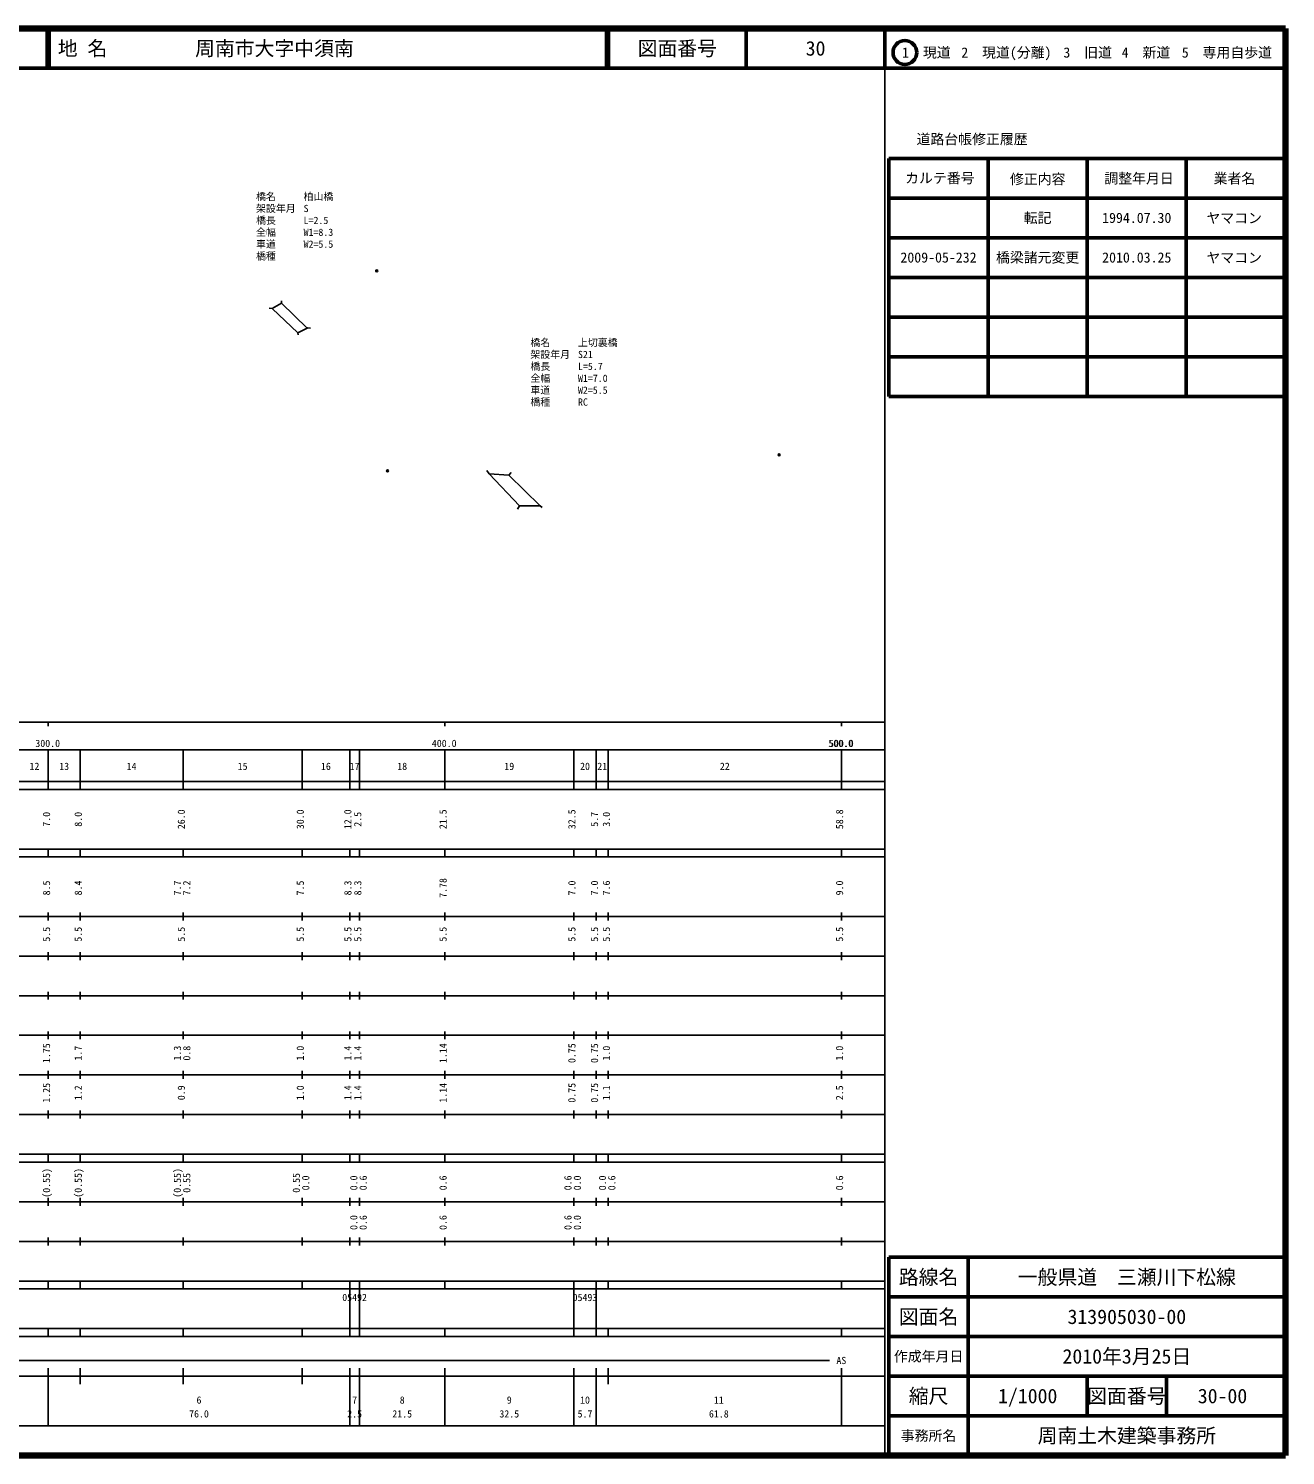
# Model space of a CAD drawing. Units: millimetres on the paper, with parts at other scales. Extents: x 40 to 680, y 20 to 380.
# Drawn here: x 363 to 680, y 20 to 380 of the extents above; entities that cross this region are included whole.
import ezdxf
from ezdxf.enums import TextEntityAlignment as Align

# ---------------------------------------------------------------- set-up
doc = ezdxf.new("R2010")
doc.units = ezdxf.units.MM
doc.header["$PDMODE"] = 32
doc.header["$PDSIZE"] = 0.5
for name, color, linetype in [('M-OTRS', 6, 'Continuous'), ('M-STR-HTXT', 7, 'Continuous'), ('M-TTL-TXT', 7, 'Continuous')]:
    doc.layers.add(name, color=color, linetype=linetype)
for name, color, linetype, lineweight in [('M-STR-STR1', 1, 'Continuous', 25), ('M-TTL', 2, 'Continuous', 140), ('M-TTL-BAND', 7, 'Continuous', 25), ('M-TTL-FRAM', 2, 'Continuous', 50), ('M-TTL-LINE', 7, 'Continuous', 50)]:
    doc.layers.add(name, color=color, linetype=linetype, lineweight=lineweight)
doc.styles.add('ＭＳ ゴシック', font='')
doc.styles.get('ＭＳ ゴシック').set_extended_font_data('MS Gothic')

msp = doc.modelspace()

# ---------------------------------------------------------------- linework, layer by layer
at = {"layer": 'M-OTRS'}
for p in [(450.817, 318.858), (552.286, 272.425), (453.568, 268.398)]:
    msp.add_point(p, dxfattribs=at)
at = {"layer": 'M-STR-STR1'}
for p, q in [((426.807, 310.704), (433.258, 304.421)), ((430.918, 303.266), (424.418, 309.404)), ((479.212, 267.64), (486.844, 259.582)), ((484.13, 267.307), (492.081, 259.56))]:
    msp.add_line(p, q, dxfattribs=at)
for points in [[(426.795, 311.261), (426.807, 310.704), (424.418, 309.404), (423.675, 309.454)], [(434.087, 304.414), (433.422, 304.503), (430.918, 303.266), (430.981, 302.746)], [(478.609, 268.471), (479.212, 267.64), (484.13, 267.307), (484.744, 268.03)], [(486.293, 258.732), (486.844, 259.582), (492.081, 259.56), (492.575, 259.167)]]:
    msp.add_lwpolyline(points, dxfattribs=at)
at = {"layer": 'M-TTL'}
for p, q in [((680, 380), (40, 380)), ((680, 20), (680, 380)), ((40, 20), (680, 20))]:
    msp.add_line(p, q, dxfattribs=at)
at = {"layer": 'M-TTL-BAND'}
for p, q in [((579, 20), (579, 370)), ((40, 205), (579, 205)), ((368, 205), (368, 204)), ((468, 205), (468, 204)), ((568, 205), (568, 204)), ((68, 198), (579, 198)), ((368, 188), (368, 198)), ((376, 188), (376, 198)), ((402, 188), (402, 198)), ((432, 188), (432, 198)), ((444, 188), (444, 198)), ((446.5, 188), (446.5, 198)), ((468, 188), (468, 198)), ((500.5, 188), (500.5, 198)), ((506.2, 188), (506.2, 198)), ((509.2, 188), (509.2, 198)), ((568, 188), (568, 198)), ((40, 190), (579, 190)), ((40, 188), (579, 188)), ((40, 173), (579, 173)), ((368, 171), (368, 173)), ((376, 171), (376, 173)), ((402, 171), (402, 173)), ((432, 171), (432, 173)), ((444, 171), (444, 173)), ((446.5, 171), (446.5, 173)), ((468, 171), (468, 173)), ((500.5, 171), (500.5, 173)), ((506.2, 171), (506.2, 173)), ((509.2, 171), (509.2, 173)), ((568, 171), (568, 173)), ((40, 171), (579, 171)), ((40, 156), (579, 156)), ((368, 155), (368, 157)), ((376, 155), (376, 157)), ((402, 155), (402, 157)), ((432, 155), (432, 157)), ((444, 155), (444, 157)), ((446.5, 155), (446.5, 157)), ((468, 155), (468, 157)), ((500.5, 155), (500.5, 157)), ((506.2, 155), (506.2, 157)), ((509.2, 155), (509.2, 157)), ((568, 155), (568, 157)), ((46, 146), (579, 146)), ((368, 145), (368, 147)), ((376, 145), (376, 147)), ((402, 145), (402, 147)), ((432, 145), (432, 147)), ((444, 145), (444, 147)), ((446.5, 145), (446.5, 147)), ((468, 145), (468, 147)), ((500.5, 145), (500.5, 147)), ((506.2, 145), (506.2, 147)), ((509.2, 145), (509.2, 147)), ((568, 145), (568, 147)), ((368, 135), (368, 137)), ((376, 135), (376, 137)), ((402, 135), (402, 137)), ((432, 135), (432, 137)), ((444, 135), (444, 137)), ((446.5, 135), (446.5, 137)), ((468, 135), (468, 137)), ((500.5, 135), (500.5, 137)), ((506.2, 135), (506.2, 137)), ((509.2, 135), (509.2, 137)), ((568, 135), (568, 137)), ((52, 136), (579, 136)), ((46, 126), (579, 126)), ((368, 125), (368, 127)), ((376, 125), (376, 127)), ((402, 125), (402, 127)), ((432, 125), (432, 127)), ((444, 125), (444, 127)), ((446.5, 125), (446.5, 127)), ((468, 125), (468, 127)), ((500.5, 125), (500.5, 127)), ((506.2, 125), (506.2, 127)), ((509.2, 125), (509.2, 127)), ((568, 125), (568, 127)), ((52, 116), (579, 116)), ((368, 115), (368, 117)), ((376, 115), (376, 117)), ((402, 115), (402, 117)), ((432, 115), (432, 117)), ((444, 115), (444, 117)), ((446.5, 115), (446.5, 117)), ((468, 115), (468, 117)), ((500.5, 115), (500.5, 117)), ((506.2, 115), (506.2, 117)), ((509.2, 115), (509.2, 117)), ((568, 115), (568, 117)), ((46, 106), (579, 106)), ((368, 105), (368, 107)), ((376, 105), (376, 107)), ((402, 105), (402, 107)), ((432, 105), (432, 107)), ((444, 105), (444, 107)), ((446.5, 105), (446.5, 107)), ((468, 105), (468, 107)), ((500.5, 105), (500.5, 107)), ((506.2, 105), (506.2, 107)), ((509.2, 105), (509.2, 107)), ((568, 105), (568, 107)), ((40, 96), (579, 96)), ((40, 94), (579, 94)), ((368, 94), (368, 96)), ((376, 94), (376, 96)), ((402, 94), (402, 96)), ((432, 94), (432, 96)), ((444, 94), (444, 96)), ((446.5, 94), (446.5, 96)), ((468, 94), (468, 96)), ((500.5, 94), (500.5, 96)), ((506.2, 94), (506.2, 96)), ((509.2, 94), (509.2, 96)), ((568, 94), (568, 96)), ((49, 84), (579, 84)), ((368, 83), (368, 85)), ((376, 83), (376, 85)), ((402, 83), (402, 85)), ((432, 83), (432, 85)), ((444, 83), (444, 85)), ((446.5, 83), (446.5, 85)), ((468, 83), (468, 85)), ((500.5, 83), (500.5, 85)), ((506.2, 83), (506.2, 85)), ((509.2, 83), (509.2, 85)), ((568, 83), (568, 85)), ((40, 74), (579, 74)), ((368, 73), (368, 75)), ((376, 73), (376, 75)), ((402, 73), (402, 75)), ((432, 73), (432, 75)), ((444, 73), (444, 75)), ((446.5, 73), (446.5, 75)), ((468, 73), (468, 75)), ((500.5, 73), (500.5, 75)), ((506.2, 73), (506.2, 75)), ((509.2, 73), (509.2, 75)), ((568, 73), (568, 75)), ((40, 64), (579, 64)), ((40, 62), (579, 62)), ((368, 62), (368, 64)), ((376, 62), (376, 64)), ((402, 62), (402, 64)), ((432, 62), (432, 64)), ((444, 62), (444, 64)), ((444, 52), (444, 62)), ((446.5, 62), (446.5, 64)), ((446.5, 52), (446.5, 62)), ((468, 62), (468, 64)), ((500.5, 62), (500.5, 64)), ((500.5, 52), (500.5, 62)), ((506.2, 62), (506.2, 64)), ((506.2, 52), (506.2, 62)), ((509.2, 62), (509.2, 64)), ((568, 62), (568, 64)), ((40, 52), (579, 52)), ((368, 50), (368, 52)), ((376, 50), (376, 52)), ((402, 50), (402, 52)), ((432, 50), (432, 52)), ((444, 50), (444, 52)), ((446.5, 50), (446.5, 52)), ((468, 50), (468, 52)), ((500.5, 50), (500.5, 52)), ((506.2, 50), (506.2, 52)), ((509.2, 50), (509.2, 52)), ((568, 50), (568, 52)), ((40, 50), (579, 50)), ((71, 44), (565, 44)), ((40, 40), (579, 40)), ((368, 27.5), (368, 42)), ((376, 38), (376, 42)), ((402, 38), (402, 42)), ((432, 38), (432, 42)), ((444, 27.5), (444, 42)), ((446.5, 27.5), (446.5, 42)), ((468, 27.5), (468, 42)), ((500.5, 27.5), (500.5, 42)), ((506.2, 27.5), (506.2, 42)), ((509.2, 38), (509.2, 42)), ((568, 27.5), (568, 42)), ((68, 27.5), (579, 27.5))]:
    msp.add_line(p, q, dxfattribs=at)
at = {"layer": 'M-TTL-FRAM'}
for p, q in [((580, 347.197), (580, 287.197)), ((580, 347.197), (680, 347.197)), ((580, 287.197), (680, 287.197)), ((680, 70), (580, 70)), ((580, 70), (580, 20))]:
    msp.add_line(p, q, dxfattribs=at)
at = {"layer": 'M-TTL-LINE'}
for p, q in [((367.75, 380), (367.75, 370)), ((368.25, 380), (368.25, 370)), ((508.747, 380), (508.747, 370)), ((509.247, 380), (509.247, 370)), ((543.997, 380), (543.997, 370)), ((579, 380), (579, 370)), ((40, 370), (680, 370)), ((605, 347.197), (605, 287.197)), ((630, 347.197), (630, 287.197)), ((655, 347.197), (655, 287.197)), ((580, 337.197), (680, 337.197)), ((580, 327.197), (680, 327.197)), ((580, 317.197), (680, 317.197)), ((580, 307.197), (680, 307.197)), ((580, 297.197), (680, 297.197)), ((600, 70), (600, 20)), ((680, 60), (580, 60)), ((680, 50), (580, 50)), ((680, 40), (580, 40)), ((630, 40), (630, 30)), ((650, 40), (650, 30)), ((680, 30), (580, 30))]:
    msp.add_line(p, q, dxfattribs=at)
msp.add_circle((584.031, 373.958), 3, dxfattribs=at)

# ---------------------------------------------------------------- texts
at = {"layer": 'M-STR-HTXT', "style": 'ＭＳ ゴシック'}
for s, p in [('橋名', (420.382, 336.142)), ('柏山橋', (432.382, 336.142)), ('架設年月', (420.382, 333.142)), ('S', (432.382, 333.142)), ('橋長', (420.382, 330.142)), ('L=2.5', (432.382, 330.142)), ('全幅', (420.382, 327.142)), ('W1=8.3', (432.382, 327.142)), ('車道', (420.382, 324.142)), ('W2=5.5', (432.382, 324.142)), ('橋種', (420.376, 321.124)), ('橋名', (489.579, 299.304)), ('架設年月', (489.579, 296.304)), ('上切裏橋', (501.579, 299.304)), ('橋長', (489.579, 293.304)), ('S21', (501.579, 296.304)), ('L=5.7', (501.579, 293.304)), ('全幅', (489.579, 290.304)), ('W1=7.0', (501.579, 290.304)), ('車道', (489.579, 287.304)), ('W2=5.5', (501.579, 287.304)), ('橋種', (489.579, 284.304)), ('RC', (501.579, 284.304))]:
    msp.add_text(s, height=1.833, dxfattribs=at).set_placement(p, align=Align.BOTTOM_LEFT)
at = {"layer": 'M-TTL-BAND', "style": 'ＭＳ ゴシック'}
for s, p in [('300.0', (367.844, 198.195)), ('400.0', (467.844, 198.195)), ('500.0', (567.844, 198.195)), ('500.0', (568, 198.195)), ('12', (364.5, 192.405)), ('13', (372, 192.405)), ('14', (389, 192.405)), ('15', (417, 192.405)), ('16', (438, 192.405)), ('17', (445.25, 192.405)), ('18', (457.25, 192.405)), ('19', (484.25, 192.405)), ('20', (503.35, 192.405)), ('21', (507.7, 192.405)), ('22', (538.6, 192.405)), ('AS', (568, 42.5)), ('6', (406, 32.523)), ('7', (445.25, 32.523)), ('8', (457.25, 32.523)), ('9', (484.25, 32.523)), ('10', (503.35, 32.523)), ('11', (537.1, 32.523)), ('76.0', (406, 29.033)), ('2.5', (445.25, 29.033)), ('21.5', (457.25, 29.033)), ('32.5', (484.25, 29.033)), ('5.7', (503.35, 29.033)), ('61.8', (537.1, 29.033))]:
    msp.add_text(s, height=1.833, dxfattribs=at).set_placement(p, align=Align.BOTTOM_CENTER)
for s, p in [('7.0', (369, 180.5)), ('8.0', (377, 180.5)), ('26.0', (403, 180.5)), ('30.0', (433, 180.5)), ('12.0', (445, 180.5)), ('2.5', (447.5, 180.5)), ('21.5', (469, 180.5)), ('32.5', (501.5, 180.5)), ('5.7', (507.2, 180.5)), ('3.0', (510.2, 180.5)), ('58.8', (569, 180.5)), ('8.5', (369, 163.174)), ('8.4', (377, 163.174)), ('7.7', (402, 163.174)), ('7.2', (404.37, 163.174)), ('7.5', (433, 163.174)), ('8.3', (445, 163.174)), ('8.3', (447.5, 163.174)), ('7.78', (469, 163.174)), ('7.0', (501.5, 163.174)), ('7.0', (507.2, 163.174)), ('7.6', (510.2, 163.174)), ('9.0', (569, 163.174)), ('5.5', (369, 151.5)), ('5.5', (377, 151.5)), ('5.5', (403, 151.5)), ('5.5', (433, 151.5)), ('5.5', (445, 151.5)), ('5.5', (447.5, 151.5)), ('5.5', (469, 151.5)), ('5.5', (501.5, 151.5)), ('5.5', (507.2, 151.5)), ('5.5', (510.2, 151.5)), ('5.5', (569, 151.5)), ('1.75', (369, 121.5)), ('1.7', (377, 121.5)), ('1.3', (402, 121.5)), ('0.8', (404.37, 121.5)), ('1.0', (433, 121.5)), ('1.4', (445, 121.5)), ('1.4', (447.5, 121.5)), ('1.14', (469, 121.5)), ('0.75', (501.5, 121.5)), ('0.75', (507.2, 121.5)), ('1.0', (510.2, 121.5)), ('1.0', (569, 121.5)), ('1.25', (369, 111.5)), ('1.2', (377, 111.5)), ('0.9', (403, 111.5)), ('1.0', (433, 111.5)), ('1.4', (445, 111.5)), ('1.4', (447.5, 111.5)), ('1.14', (469, 111.5)), ('0.75', (501.5, 111.5)), ('0.75', (507.2, 111.5)), ('1.1', (510.2, 111.5)), ('2.5', (569, 111.5)), ('(0.55)', (369, 88.764)), ('(0.55)', (377, 88.764)), ('(0.55)', (402, 88.764)), ('0.55', (404.37, 88.764)), ('0.55', (432, 88.764)), ('0.0', (434.37, 88.764)), ('0.0', (446.5, 88.764)), ('0.6', (448.87, 88.764)), ('0.6', (469, 88.764)), ('0.6', (500.5, 88.764)), ('0.0', (502.87, 88.764)), ('0.0', (509.2, 88.764)), ('0.6', (511.57, 88.764)), ('0.6', (569, 88.764)), ('0.0', (446.5, 78.764)), ('0.6', (448.87, 78.764)), ('0.6', (469, 78.764)), ('0.6', (500.5, 78.764)), ('0.0', (502.87, 78.764))]:
    msp.add_text(s, height=1.833, rotation=90, dxfattribs=at).set_placement(p, align=Align.BOTTOM_CENTER)
for s, p in [('05492', (442.125, 58.405)), ('05493', (500.225, 58.405))]:
    msp.add_text(s, height=1.833, dxfattribs=at).set_placement(p, align=Align.BOTTOM_LEFT)
at = {"layer": 'M-TTL-TXT', "style": 'ＭＳ ゴシック'}
for s, p in [('地 名', (370.38, 375)), ('周南市大字中須南', (405.024, 375))]:
    msp.add_text(s, height=3.666, dxfattribs=at).set_placement(p, align=Align.MIDDLE_LEFT)
for s, height, p in [('図面番号', 3.666, (526.622, 375)), ('30', 3.666, (561.497, 375)), ('1\u3000現道', 2.566, (589.448, 373.958)), ('2\u3000現道(分離)', 2.566, (609.619, 373.958)), ('3\u3000旧道', 2.566, (630.121, 373.958)), ('4\u3000新道', 2.566, (644.824, 373.958)), ('5\u3000専用自歩道', 2.566, (665.228, 373.958)), ('道路台帳修正履歴', 2.566, (600.968, 352.113)), ('カルテ番号', 2.566, (592.839, 342.277)), ('修正内容', 2.566, (617.509, 342.023)), ('調整年月日', 2.566, (643.089, 342.197)), ('業者名', 2.566, (667.134, 342.197)), ('転記', 2.566, (617.5, 332.245)), ('1994.07.30', 2.566, (642.5, 332.245)), ('ヤマコン', 2.566, (667.077, 332.189)), ('2009-05-232', 2.566, (592.5, 322.245)), ('橋梁諸元変更', 2.566, (617.5, 322.245)), ('2010.03.25', 2.566, (642.5, 322.245)), ('ヤマコン', 2.566, (667.077, 322.189)), ('路線名', 3.666, (590, 65)), ('路線名', 3.666, (590, 65)), ('一般県道\u3000三瀬川下松線', 3.666, (640, 65)), ('図面名', 3.666, (590, 55)), ('図面名', 3.666, (590, 55)), ('313905030-00', 3.666, (640, 55)), ('2010年3月25日', 3.666, (640, 45)), ('作成年月日', 2.566, (590, 45)), ('作成年月日', 2.566, (590, 45)), ('縮尺', 3.666, (590, 35)), ('縮尺', 3.666, (590, 35)), ('1/1000', 3.666, (615, 35)), ('図面番号', 3.666, (640, 35)), ('図面番号', 3.666, (640, 35)), ('30-00', 3.666, (664.125, 35)), ('事務所名', 2.566, (590, 25)), ('事務所名', 2.566, (590, 25)), ('周南土木建築事務所', 3.666, (640, 25))]:
    msp.add_text(s, height=height, dxfattribs=at).set_placement(p, align=Align.MIDDLE_CENTER)

doc.saveas('drawing.dxf')
